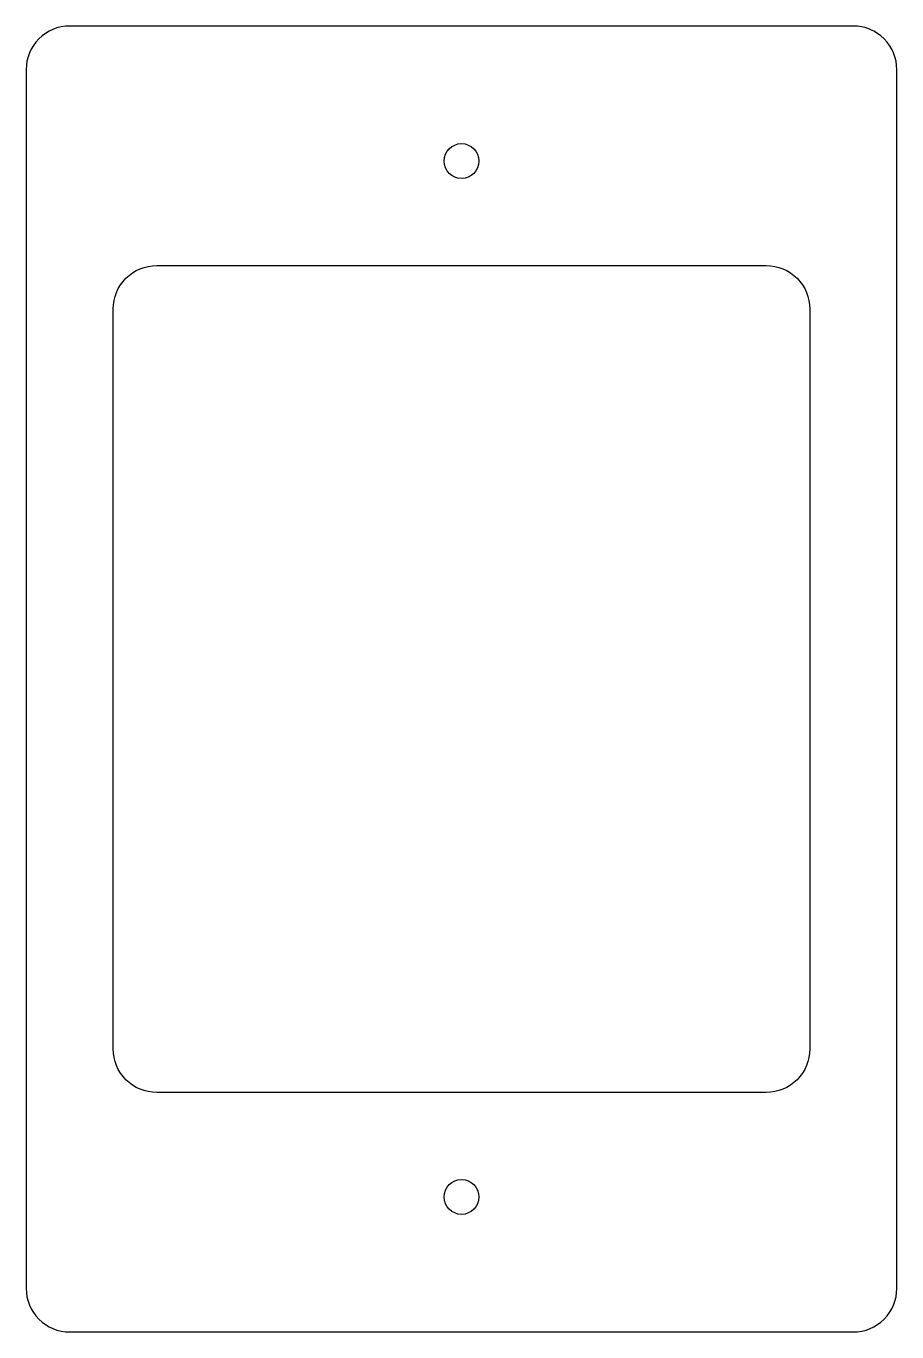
# Model space of a CAD drawing. Header units: millimetres. Extents: x -50 to 50, y -75 to 75.
import ezdxf

# ---------------------------------------------------------------- set-up
doc = ezdxf.new("R2010")
doc.units = ezdxf.units.MM

msp = doc.modelspace()

# ---------------------------------------------------------------- linework, layer by layer
for points in [[(-45, 75, 0.414214), (-50, 70), (-50, -70, 0.414214), (-45, -75), (45, -75, 0.414214), (50, -70), (50, 70, 0.414214), (45, 75)], [(-35, 47.5), (35, 47.5, -0.414214), (40, 42.5), (40, -42.5, -0.414214), (35, -47.5), (-35, -47.5, -0.414214), (-40, -42.5), (-40, 42.5, -0.414214)]]:
    msp.add_lwpolyline(points, format="xyb", close=True)
for centre in [(0, 59.5), (0, -59.5)]:
    msp.add_circle(centre, 2)

doc.saveas('drawing.dxf')
